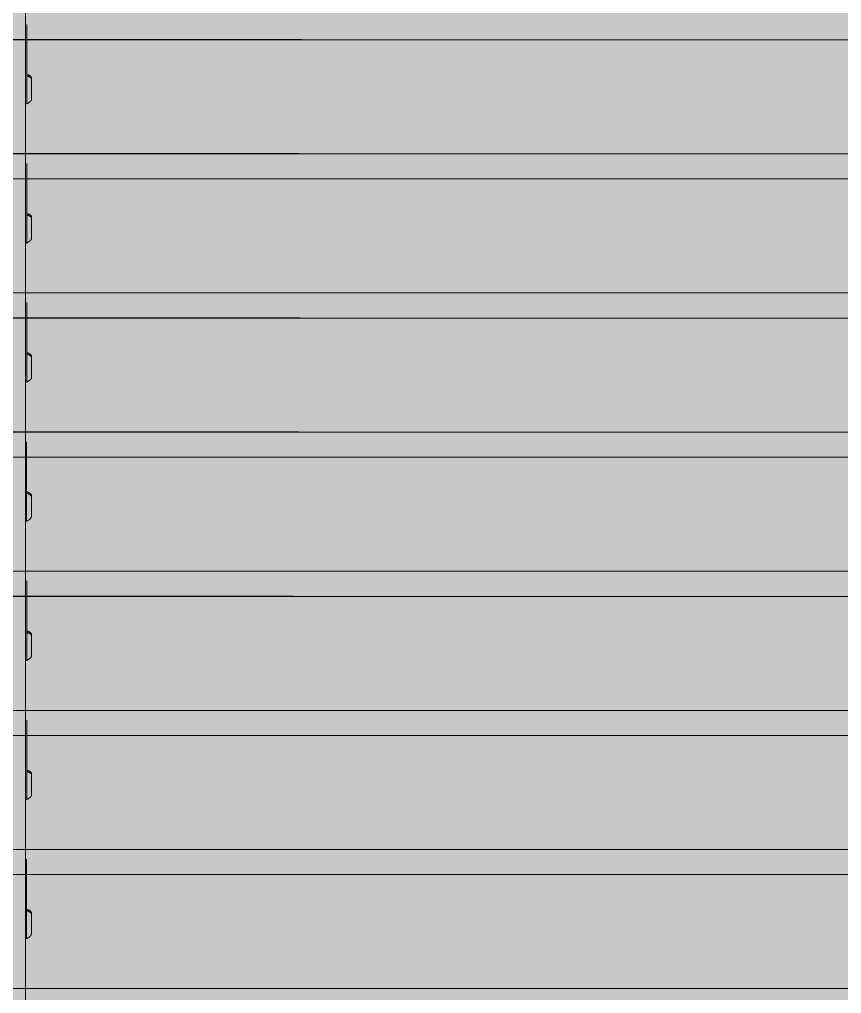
# Model space of a CAD drawing. Header units: millimetres. Extents: x 126 to 12547, y 1644 to 26714.
# Drawn here: x 1104.1 to 1178, y 25696.1 to 25783.6 of the extents above; entities that cross this region are included whole.
import ezdxf

# ---------------------------------------------------------------- set-up
doc = ezdxf.new("R2010")
doc.units = ezdxf.units.MM
doc.layers.add('cono piramide', color=4, linetype='Continuous')
for name, color, linetype, lineweight in [('F_ARREDI_pareti', 1, 'Continuous', 0), ('F_INFISSI', 4, 'Continuous', 5), ('F_MINERAL WALL', 6, 'Continuous', 5), ('F_Tendaggio', 252, 'Continuous', 5), ('F_VETRO', 140, 'Continuous', 5)]:
    doc.layers.add(name, color=color, linetype=linetype, lineweight=lineweight)

# ---------------------------------------------------------------- blocks, each defined once
blk = doc.blocks.new('TENDAGGIO_infisso piccolo_prospetto_fronte')
at = {"layer": 'F_Tendaggio'}
for p, q in [((734476.679, 513879.265), (734718.263, 513879.265)), ((734476.518, 513869.025), (734718.102, 513869.025)), ((734476.662, 513866.768), (734718.246, 513866.768)), ((734476.501, 513856.527), (734718.085, 513856.527)), ((734476.608, 513854.27), (734718.192, 513854.27)), ((734476.447, 513844.03), (734718.031, 513844.03)), ((734476.201, 513841.772), (734717.785, 513841.772)), ((734476.04, 513831.532), (734717.624, 513831.532)), ((734475.967, 513829.274), (734717.551, 513829.274))]:
    blk.add_line(p, q, dxfattribs=at)
for points in [[(734693.523, 513364.895), (734693.523, 514024.902)], [(734693.629, 513880.637), (734693.629, 513873.515)], [(734793.741, 513879.252), (734687.498, 513879.252)], [(734693.629, 513876.145), (734693.677, 513876.131), (734693.724, 513876.115), (734693.763, 513876.1), (734693.782, 513876.093), (734693.8, 513876.085), (734693.818, 513876.077), (734693.835, 513876.069), (734693.851, 513876.061), (734693.867, 513876.052), (734693.883, 513876.044), (734693.897, 513876.035), (734693.912, 513876.026), (734693.925, 513876.017), (734693.938, 513876.008), (734693.951, 513875.999), (734693.963, 513875.99), (734693.974, 513875.98), (734693.979, 513875.976), (734693.984, 513875.971), (734693.989, 513875.966), (734693.994, 513875.961), (734693.999, 513875.956), (734694.003, 513875.951), (734694.008, 513875.946), (734694.012, 513875.941), (734694.016, 513875.936), (734694.02, 513875.931), (734694.023, 513875.926), (734694.027, 513875.921), (734694.03, 513875.916), (734694.033, 513875.911), (734694.036, 513875.906), (734694.039, 513875.901), (734694.042, 513875.896), (734694.044, 513875.891), (734694.047, 513875.886), (734694.049, 513875.881), (734694.051, 513875.875), (734694.053, 513875.87), (734694.054, 513875.865), (734694.056, 513875.86), (734694.057, 513875.855), (734694.058, 513875.849), (734694.059, 513875.844), (734694.06, 513875.839), (734694.061, 513875.833), (734694.061, 513875.828), (734694.061, 513875.823), (734694.061, 513873.949)], [(734694.061, 513875.687), (734694.061, 513875.693), (734694.061, 513875.699), (734694.06, 513875.705), (734694.06, 513875.711), (734694.059, 513875.717), (734694.057, 513875.723), (734694.056, 513875.729), (734694.054, 513875.735), (734694.052, 513875.741), (734694.05, 513875.746), (734694.048, 513875.752), (734694.046, 513875.758), (734694.043, 513875.763), (734694.04, 513875.769), (734694.037, 513875.774), (734694.034, 513875.779), (734694.031, 513875.785), (734694.027, 513875.79), (734694.023, 513875.796), (734694.019, 513875.801), (734694.015, 513875.807), (734694.01, 513875.812), (734694.006, 513875.818), (734694.001, 513875.823), (734693.996, 513875.828), (734693.99, 513875.834), (734693.985, 513875.839), (734693.979, 513875.844), (734693.973, 513875.85), (734693.967, 513875.855), (734693.961, 513875.86), (734693.955, 513875.865), (734693.941, 513875.875), (734693.927, 513875.886), (734693.912, 513875.895), (734693.896, 513875.905), (734693.88, 513875.915), (734693.862, 513875.924), (734693.844, 513875.933), (734693.826, 513875.942), (734693.802, 513875.953), (734693.778, 513875.963), (734693.753, 513875.973), (734693.729, 513875.982), (734693.704, 513875.991), (734693.679, 513875.999), (734693.654, 513876.007), (734693.629, 513876.014)], [(734694.061, 513873.949), (734694.061, 513873.943), (734694.061, 513873.938), (734694.061, 513873.932), (734694.061, 513873.927), (734694.06, 513873.922), (734694.059, 513873.916), (734694.059, 513873.911), (734694.058, 513873.905), (734694.057, 513873.9), (734694.056, 513873.895), (734694.055, 513873.889), (734694.053, 513873.884), (734694.052, 513873.878), (734694.05, 513873.873), (734694.049, 513873.868), (734694.047, 513873.862), (734694.045, 513873.857), (734694.043, 513873.852), (734694.041, 513873.846), (734694.039, 513873.841), (734694.037, 513873.836), (734694.034, 513873.831), (734694.029, 513873.82), (734694.024, 513873.809), (734694.018, 513873.799), (734694.011, 513873.789), (734694.004, 513873.778), (734693.997, 513873.768), (734693.989, 513873.758), (734693.981, 513873.747), (734693.973, 513873.737), (734693.964, 513873.727), (734693.954, 513873.717), (734693.945, 513873.707), (734693.935, 513873.698), (734693.924, 513873.688), (734693.913, 513873.678), (734693.902, 513873.669), (734693.89, 513873.659), (734693.878, 513873.65), (734693.865, 513873.64), (734693.852, 513873.631), (734693.839, 513873.622), (734693.822, 513873.612), (734693.805, 513873.601), (734693.788, 513873.591), (734693.77, 513873.581), (734693.752, 513873.571), (734693.733, 513873.561), (734693.714, 513873.552), (734693.694, 513873.543), (734693.654, 513873.525), (734693.612, 513873.508), (734693.568, 513873.493), (734693.523, 513873.478)], [(734687.392, 513869.012), (734793.74, 513869.012)], [(734693.629, 513868.139), (734693.629, 513861.017)], [(734793.741, 513866.755), (734687.498, 513866.755)], [(734693.629, 513863.647), (734693.677, 513863.633), (734693.724, 513863.617), (734693.763, 513863.603), (734693.782, 513863.595), (734693.8, 513863.587), (734693.818, 513863.579), (734693.835, 513863.571), (734693.851, 513863.563), (734693.867, 513863.555), (734693.883, 513863.546), (734693.897, 513863.538), (734693.912, 513863.529), (734693.925, 513863.52), (734693.938, 513863.511), (734693.951, 513863.501), (734693.963, 513863.492), (734693.974, 513863.483), (734693.979, 513863.478), (734693.984, 513863.473), (734693.989, 513863.468), (734693.994, 513863.463), (734693.999, 513863.458), (734694.003, 513863.454), (734694.008, 513863.449), (734694.012, 513863.444), (734694.016, 513863.439), (734694.02, 513863.434), (734694.023, 513863.429), (734694.027, 513863.424), (734694.03, 513863.419), (734694.033, 513863.414), (734694.036, 513863.408), (734694.039, 513863.403), (734694.042, 513863.398), (734694.044, 513863.393), (734694.047, 513863.388), (734694.049, 513863.383), (734694.051, 513863.378), (734694.053, 513863.372), (734694.054, 513863.367), (734694.056, 513863.362), (734694.057, 513863.357), (734694.058, 513863.352), (734694.059, 513863.346), (734694.06, 513863.341), (734694.061, 513863.336), (734694.061, 513863.33), (734694.061, 513863.325), (734694.061, 513861.451)], [(734694.061, 513863.189), (734694.061, 513863.195), (734694.061, 513863.201), (734694.06, 513863.207), (734694.06, 513863.213), (734694.059, 513863.219), (734694.057, 513863.225), (734694.056, 513863.231), (734694.054, 513863.237), (734694.052, 513863.243), (734694.05, 513863.249), (734694.048, 513863.254), (734694.046, 513863.26), (734694.043, 513863.265), (734694.04, 513863.271), (734694.037, 513863.276), (734694.034, 513863.281), (734694.031, 513863.287), (734694.027, 513863.292), (734694.023, 513863.298), (734694.019, 513863.304), (734694.015, 513863.309), (734694.01, 513863.315), (734694.006, 513863.32), (734694.001, 513863.325), (734693.996, 513863.331), (734693.99, 513863.336), (734693.985, 513863.341), (734693.979, 513863.347), (734693.973, 513863.352), (734693.967, 513863.357), (734693.961, 513863.362), (734693.955, 513863.368), (734693.941, 513863.378), (734693.927, 513863.388), (734693.912, 513863.398), (734693.896, 513863.407), (734693.88, 513863.417), (734693.862, 513863.426), (734693.844, 513863.436), (734693.826, 513863.445), (734693.802, 513863.455), (734693.778, 513863.465), (734693.753, 513863.475), (734693.729, 513863.484), (734693.704, 513863.493), (734693.679, 513863.501), (734693.654, 513863.509), (734693.629, 513863.516)], [(734694.061, 513861.451), (734694.061, 513861.445), (734694.061, 513861.44), (734694.061, 513861.435), (734694.061, 513861.429), (734694.06, 513861.424), (734694.059, 513861.418), (734694.059, 513861.413), (734694.058, 513861.408), (734694.057, 513861.402), (734694.056, 513861.397), (734694.055, 513861.391), (734694.053, 513861.386), (734694.052, 513861.381), (734694.05, 513861.375), (734694.049, 513861.37), (734694.047, 513861.365), (734694.045, 513861.359), (734694.043, 513861.354), (734694.041, 513861.349), (734694.039, 513861.343), (734694.037, 513861.338), (734694.034, 513861.333), (734694.029, 513861.322), (734694.024, 513861.312), (734694.018, 513861.301), (734694.011, 513861.291), (734694.004, 513861.28), (734693.997, 513861.27), (734693.989, 513861.26), (734693.981, 513861.25), (734693.973, 513861.24), (734693.964, 513861.23), (734693.954, 513861.22), (734693.945, 513861.21), (734693.935, 513861.2), (734693.924, 513861.19), (734693.913, 513861.18), (734693.902, 513861.171), (734693.89, 513861.161), (734693.878, 513861.152), (734693.865, 513861.143), (734693.852, 513861.134), (734693.839, 513861.124), (734693.822, 513861.114), (734693.805, 513861.103), (734693.788, 513861.093), (734693.77, 513861.083), (734693.752, 513861.073), (734693.733, 513861.064), (734693.714, 513861.054), (734693.694, 513861.045), (734693.654, 513861.027), (734693.612, 513861.011), (734693.568, 513860.995), (734693.523, 513860.98)], [(734687.392, 513856.514), (734793.74, 513856.514)], [(734693.629, 513855.641), (734693.629, 513848.52)], [(734793.741, 513854.257), (734687.498, 513854.257)], [(734693.629, 513851.15), (734693.677, 513851.135), (734693.724, 513851.12), (734693.763, 513851.105), (734693.782, 513851.097), (734693.8, 513851.09), (734693.818, 513851.082), (734693.835, 513851.074), (734693.851, 513851.065), (734693.867, 513851.057), (734693.883, 513851.048), (734693.897, 513851.04), (734693.912, 513851.031), (734693.925, 513851.022), (734693.938, 513851.013), (734693.951, 513851.004), (734693.963, 513850.994), (734693.974, 513850.985), (734693.979, 513850.98), (734693.984, 513850.975), (734693.989, 513850.97), (734693.994, 513850.966), (734693.999, 513850.961), (734694.003, 513850.956), (734694.008, 513850.951), (734694.012, 513850.946), (734694.016, 513850.941), (734694.02, 513850.936), (734694.023, 513850.931), (734694.027, 513850.926), (734694.03, 513850.921), (734694.033, 513850.916), (734694.036, 513850.911), (734694.039, 513850.906), (734694.042, 513850.901), (734694.044, 513850.895), (734694.047, 513850.89), (734694.049, 513850.885), (734694.051, 513850.88), (734694.053, 513850.875), (734694.054, 513850.869), (734694.056, 513850.864), (734694.057, 513850.859), (734694.058, 513850.854), (734694.059, 513850.849), (734694.06, 513850.843), (734694.061, 513850.838), (734694.061, 513850.833), (734694.061, 513850.827), (734694.061, 513848.953)], [(734694.061, 513850.691), (734694.061, 513850.697), (734694.061, 513850.703), (734694.06, 513850.709), (734694.06, 513850.715), (734694.059, 513850.721), (734694.057, 513850.727), (734694.056, 513850.733), (734694.054, 513850.739), (734694.052, 513850.745), (734694.05, 513850.751), (734694.048, 513850.757), (734694.046, 513850.762), (734694.043, 513850.768), (734694.04, 513850.773), (734694.037, 513850.778), (734694.034, 513850.783), (734694.031, 513850.789), (734694.027, 513850.795), (734694.023, 513850.8), (734694.019, 513850.806), (734694.015, 513850.811), (734694.01, 513850.817), (734694.006, 513850.822), (734694.001, 513850.828), (734693.996, 513850.833), (734693.99, 513850.838), (734693.985, 513850.844), (734693.979, 513850.849), (734693.973, 513850.854), (734693.967, 513850.859), (734693.961, 513850.865), (734693.955, 513850.87), (734693.941, 513850.88), (734693.927, 513850.89), (734693.912, 513850.9), (734693.896, 513850.91), (734693.88, 513850.919), (734693.862, 513850.929), (734693.844, 513850.938), (734693.826, 513850.947), (734693.802, 513850.958), (734693.778, 513850.968), (734693.753, 513850.977), (734693.729, 513850.987), (734693.704, 513850.995), (734693.679, 513851.004), (734693.654, 513851.011), (734693.629, 513851.019)], [(734694.061, 513848.953), (734694.061, 513848.948), (734694.061, 513848.942), (734694.061, 513848.937), (734694.061, 513848.932), (734694.06, 513848.926), (734694.059, 513848.921), (734694.059, 513848.915), (734694.058, 513848.91), (734694.057, 513848.905), (734694.056, 513848.899), (734694.055, 513848.894), (734694.053, 513848.888), (734694.052, 513848.883), (734694.05, 513848.878), (734694.049, 513848.872), (734694.047, 513848.867), (734694.045, 513848.862), (734694.043, 513848.856), (734694.041, 513848.851), (734694.039, 513848.846), (734694.037, 513848.84), (734694.034, 513848.835), (734694.029, 513848.824), (734694.024, 513848.814), (734694.018, 513848.803), (734694.011, 513848.793), (734694.004, 513848.783), (734693.997, 513848.772), (734693.989, 513848.762), (734693.981, 513848.752), (734693.973, 513848.742), (734693.964, 513848.732), (734693.954, 513848.722), (734693.945, 513848.712), (734693.935, 513848.702), (734693.924, 513848.692), (734693.913, 513848.683), (734693.902, 513848.673), (734693.89, 513848.664), (734693.878, 513848.654), (734693.865, 513848.645), (734693.852, 513848.636), (734693.839, 513848.627), (734693.822, 513848.616), (734693.805, 513848.606), (734693.788, 513848.595), (734693.77, 513848.585), (734693.752, 513848.576), (734693.733, 513848.566), (734693.714, 513848.557), (734693.694, 513848.547), (734693.654, 513848.53), (734693.612, 513848.513), (734693.568, 513848.497), (734693.523, 513848.482)], [(734687.392, 513844.017), (734793.74, 513844.017)], [(734693.608, 513843.143), (734693.608, 513836.021)], [(734793.721, 513841.759), (734687.478, 513841.759)], [(734693.608, 513838.652), (734693.657, 513838.637), (734693.703, 513838.621), (734693.742, 513838.607), (734693.761, 513838.599), (734693.779, 513838.591), (734693.797, 513838.584), (734693.814, 513838.575), (734693.831, 513838.567), (734693.847, 513838.559), (734693.862, 513838.55), (734693.877, 513838.542), (734693.891, 513838.533), (734693.905, 513838.524), (734693.918, 513838.515), (734693.93, 513838.506), (734693.942, 513838.496), (734693.953, 513838.487), (734693.959, 513838.482), (734693.964, 513838.477), (734693.969, 513838.472), (734693.974, 513838.467), (734693.978, 513838.463), (734693.983, 513838.458), (734693.987, 513838.453), (734693.991, 513838.448), (734693.995, 513838.443), (734693.999, 513838.438), (734694.003, 513838.433), (734694.006, 513838.428), (734694.01, 513838.423), (734694.013, 513838.418), (734694.016, 513838.413), (734694.019, 513838.408), (734694.021, 513838.402), (734694.024, 513838.397), (734694.026, 513838.392), (734694.028, 513838.387), (734694.03, 513838.382), (734694.032, 513838.377), (734694.034, 513838.371), (734694.035, 513838.366), (734694.037, 513838.361), (734694.038, 513838.356), (734694.039, 513838.35), (734694.04, 513838.345), (734694.04, 513838.34), (734694.041, 513838.335), (734694.041, 513838.329), (734694.041, 513836.455)], [(734694.041, 513838.193), (734694.041, 513838.199), (734694.04, 513838.205), (734694.04, 513838.211), (734694.039, 513838.217), (734694.038, 513838.223), (734694.037, 513838.229), (734694.035, 513838.235), (734694.034, 513838.241), (734694.032, 513838.247), (734694.03, 513838.253), (734694.028, 513838.258), (734694.025, 513838.264), (734694.023, 513838.27), (734694.02, 513838.275), (734694.017, 513838.28), (734694.014, 513838.285), (734694.01, 513838.291), (734694.007, 513838.297), (734694.003, 513838.302), (734693.999, 513838.308), (734693.994, 513838.313), (734693.99, 513838.319), (734693.985, 513838.324), (734693.98, 513838.33), (734693.975, 513838.335), (734693.97, 513838.34), (734693.964, 513838.346), (734693.959, 513838.351), (734693.953, 513838.356), (734693.947, 513838.361), (734693.941, 513838.367), (734693.934, 513838.372), (734693.921, 513838.382), (734693.906, 513838.392), (734693.891, 513838.402), (734693.876, 513838.412), (734693.859, 513838.421), (734693.842, 513838.43), (734693.824, 513838.44), (734693.805, 513838.449), (734693.781, 513838.459), (734693.757, 513838.47), (734693.733, 513838.479), (734693.708, 513838.489), (734693.684, 513838.497), (734693.659, 513838.506), (734693.634, 513838.513), (734693.608, 513838.521)], [(734694.041, 513836.455), (734694.041, 513836.45), (734694.041, 513836.444), (734694.04, 513836.439), (734694.04, 513836.433), (734694.04, 513836.428), (734694.039, 513836.423), (734694.038, 513836.417), (734694.037, 513836.412), (734694.036, 513836.406), (734694.035, 513836.401), (734694.034, 513836.396), (734694.033, 513836.39), (734694.031, 513836.385), (734694.03, 513836.38), (734694.028, 513836.374), (734694.026, 513836.369), (734694.025, 513836.363), (734694.023, 513836.358), (734694.021, 513836.353), (734694.018, 513836.348), (734694.016, 513836.342), (734694.014, 513836.337), (734694.009, 513836.326), (734694.003, 513836.316), (734693.997, 513836.305), (734693.991, 513836.295), (734693.984, 513836.285), (734693.977, 513836.274), (734693.969, 513836.264), (734693.961, 513836.254), (734693.952, 513836.244), (734693.943, 513836.234), (734693.934, 513836.224), (734693.924, 513836.214), (734693.914, 513836.204), (734693.903, 513836.194), (734693.892, 513836.185), (734693.881, 513836.175), (734693.869, 513836.166), (734693.857, 513836.156), (734693.845, 513836.147), (734693.832, 513836.138), (734693.818, 513836.129), (734693.802, 513836.118), (734693.785, 513836.108), (734693.767, 513836.097), (734693.75, 513836.087), (734693.731, 513836.077), (734693.713, 513836.068), (734693.693, 513836.058), (734693.674, 513836.049), (734693.633, 513836.032), (734693.591, 513836.015), (734693.548, 513835.999), (734693.503, 513835.984)], [(734687.372, 513831.518), (734793.72, 513831.518)], [(734693.629, 513830.646), (734693.629, 513823.524)], [(734793.741, 513829.261), (734687.498, 513829.261)], [(734693.523, 513827.233), (734693.523, 513827.333)], [(734693.629, 513826.154), (734693.677, 513826.14), (734693.724, 513826.124), (734693.763, 513826.109), (734693.782, 513826.102), (734693.8, 513826.094), (734693.818, 513826.086), (734693.835, 513826.078), (734693.851, 513826.07), (734693.867, 513826.061), (734693.883, 513826.053), (734693.897, 513826.044), (734693.912, 513826.035), (734693.925, 513826.027), (734693.938, 513826.017), (734693.951, 513826.008), (734693.963, 513825.999), (734693.974, 513825.989), (734693.979, 513825.985), (734693.984, 513825.98), (734693.989, 513825.975), (734693.994, 513825.97), (734693.999, 513825.965), (734694.003, 513825.96), (734694.008, 513825.955), (734694.012, 513825.95), (734694.016, 513825.945), (734694.02, 513825.94), (734694.023, 513825.935), (734694.027, 513825.93), (734694.03, 513825.925), (734694.033, 513825.92), (734694.036, 513825.915), (734694.039, 513825.91), (734694.042, 513825.905), (734694.044, 513825.9), (734694.047, 513825.895), (734694.049, 513825.89), (734694.051, 513825.884), (734694.053, 513825.879), (734694.054, 513825.874), (734694.056, 513825.869), (734694.057, 513825.864), (734694.058, 513825.858), (734694.059, 513825.853), (734694.06, 513825.848), (734694.061, 513825.843), (734694.061, 513825.837), (734694.061, 513825.832), (734694.061, 513823.958)], [(734694.061, 513825.696), (734694.061, 513825.702), (734694.061, 513825.708), (734694.06, 513825.714), (734694.06, 513825.72), (734694.059, 513825.726), (734694.057, 513825.732), (734694.056, 513825.738), (734694.054, 513825.744), (734694.052, 513825.75), (734694.05, 513825.755), (734694.048, 513825.761), (734694.046, 513825.767), (734694.043, 513825.772), (734694.04, 513825.778), (734694.037, 513825.783), (734694.034, 513825.788), (734694.031, 513825.794), (734694.027, 513825.799), (734694.023, 513825.805), (734694.019, 513825.81), (734694.015, 513825.816), (734694.01, 513825.821), (734694.006, 513825.827), (734694.001, 513825.832), (734693.996, 513825.838), (734693.99, 513825.843), (734693.985, 513825.848), (734693.979, 513825.853), (734693.973, 513825.859), (734693.967, 513825.864), (734693.961, 513825.869), (734693.955, 513825.874), (734693.941, 513825.884), (734693.927, 513825.895), (734693.912, 513825.904), (734693.896, 513825.914), (734693.88, 513825.924), (734693.862, 513825.933), (734693.844, 513825.942), (734693.826, 513825.951), (734693.802, 513825.962), (734693.778, 513825.972), (734693.753, 513825.982), (734693.729, 513825.991), (734693.704, 513826), (734693.679, 513826.008), (734693.654, 513826.016), (734693.629, 513826.023)], [(734694.061, 513823.958), (734694.061, 513823.952), (734694.061, 513823.947), (734694.061, 513823.941), (734694.061, 513823.936), (734694.06, 513823.931), (734694.059, 513823.925), (734694.059, 513823.92), (734694.058, 513823.914), (734694.057, 513823.909), (734694.056, 513823.904), (734694.055, 513823.898), (734694.053, 513823.893), (734694.052, 513823.888), (734694.05, 513823.882), (734694.049, 513823.877), (734694.047, 513823.871), (734694.045, 513823.866), (734694.043, 513823.861), (734694.041, 513823.855), (734694.039, 513823.85), (734694.037, 513823.845), (734694.034, 513823.84), (734694.029, 513823.829), (734694.024, 513823.818), (734694.018, 513823.808), (734694.011, 513823.798), (734694.004, 513823.787), (734693.997, 513823.777), (734693.989, 513823.767), (734693.981, 513823.756), (734693.973, 513823.746), (734693.964, 513823.736), (734693.954, 513823.726), (734693.945, 513823.716), (734693.935, 513823.707), (734693.924, 513823.697), (734693.913, 513823.687), (734693.902, 513823.678), (734693.89, 513823.668), (734693.878, 513823.659), (734693.865, 513823.649), (734693.852, 513823.64), (734693.839, 513823.631), (734693.822, 513823.621), (734693.805, 513823.61), (734693.788, 513823.6), (734693.77, 513823.59), (734693.752, 513823.58), (734693.733, 513823.57), (734693.714, 513823.561), (734693.694, 513823.552), (734693.654, 513823.534), (734693.612, 513823.517), (734693.568, 513823.502), (734693.523, 513823.487)], [(734687.392, 513819.021), (734793.74, 513819.021)], [(734693.629, 513818.148), (734693.629, 513811.026)], [(734793.741, 513816.764), (734687.498, 513816.764)], [(734693.629, 513813.656), (734693.677, 513813.642), (734693.724, 513813.626), (734693.763, 513813.612), (734693.782, 513813.604), (734693.8, 513813.596), (734693.818, 513813.588), (734693.835, 513813.58), (734693.851, 513813.572), (734693.867, 513813.564), (734693.883, 513813.555), (734693.897, 513813.547), (734693.912, 513813.538), (734693.925, 513813.529), (734693.938, 513813.52), (734693.951, 513813.51), (734693.963, 513813.501), (734693.974, 513813.492), (734693.979, 513813.487), (734693.984, 513813.482), (734693.989, 513813.477), (734693.994, 513813.472), (734693.999, 513813.467), (734694.003, 513813.463), (734694.008, 513813.458), (734694.012, 513813.453), (734694.016, 513813.448), (734694.02, 513813.443), (734694.023, 513813.438), (734694.027, 513813.433), (734694.03, 513813.428), (734694.033, 513813.423), (734694.036, 513813.417), (734694.039, 513813.412), (734694.042, 513813.407), (734694.044, 513813.402), (734694.047, 513813.397), (734694.049, 513813.392), (734694.051, 513813.387), (734694.053, 513813.381), (734694.054, 513813.376), (734694.056, 513813.371), (734694.057, 513813.366), (734694.058, 513813.361), (734694.059, 513813.355), (734694.06, 513813.35), (734694.061, 513813.345), (734694.061, 513813.339), (734694.061, 513813.334), (734694.061, 513811.46)], [(734694.061, 513813.198), (734694.061, 513813.204), (734694.061, 513813.21), (734694.06, 513813.216), (734694.06, 513813.222), (734694.059, 513813.228), (734694.057, 513813.234), (734694.056, 513813.24), (734694.054, 513813.246), (734694.052, 513813.252), (734694.05, 513813.258), (734694.048, 513813.263), (734694.046, 513813.269), (734694.043, 513813.274), (734694.04, 513813.28), (734694.037, 513813.285), (734694.034, 513813.29), (734694.031, 513813.296), (734694.027, 513813.301), (734694.023, 513813.307), (734694.019, 513813.313), (734694.015, 513813.318), (734694.01, 513813.324), (734694.006, 513813.329), (734694.001, 513813.334), (734693.996, 513813.34), (734693.99, 513813.345), (734693.985, 513813.35), (734693.979, 513813.356), (734693.973, 513813.361), (734693.967, 513813.366), (734693.961, 513813.371), (734693.955, 513813.377), (734693.941, 513813.387), (734693.927, 513813.397), (734693.912, 513813.407), (734693.896, 513813.416), (734693.88, 513813.426), (734693.862, 513813.435), (734693.844, 513813.445), (734693.826, 513813.454), (734693.802, 513813.464), (734693.778, 513813.475), (734693.753, 513813.484), (734693.729, 513813.493), (734693.704, 513813.502), (734693.679, 513813.51), (734693.654, 513813.518), (734693.629, 513813.525)], [(734694.061, 513811.46), (734694.061, 513811.455), (734694.061, 513811.449), (734694.061, 513811.444), (734694.061, 513811.438), (734694.06, 513811.433), (734694.059, 513811.427), (734694.059, 513811.422), (734694.058, 513811.417), (734694.057, 513811.411), (734694.056, 513811.406), (734694.055, 513811.401), (734694.053, 513811.395), (734694.052, 513811.39), (734694.05, 513811.384), (734694.049, 513811.379), (734694.047, 513811.374), (734694.045, 513811.368), (734694.043, 513811.363), (734694.041, 513811.358), (734694.039, 513811.352), (734694.037, 513811.347), (734694.034, 513811.342), (734694.029, 513811.331), (734694.024, 513811.321), (734694.018, 513811.31), (734694.011, 513811.3), (734694.004, 513811.289), (734693.997, 513811.279), (734693.989, 513811.269), (734693.981, 513811.259), (734693.973, 513811.249), (734693.964, 513811.239), (734693.954, 513811.229), (734693.945, 513811.219), (734693.935, 513811.209), (734693.924, 513811.199), (734693.913, 513811.189), (734693.902, 513811.18), (734693.89, 513811.17), (734693.878, 513811.161), (734693.865, 513811.152), (734693.852, 513811.143), (734693.839, 513811.133), (734693.822, 513811.123), (734693.805, 513811.112), (734693.788, 513811.102), (734693.77, 513811.092), (734693.752, 513811.082), (734693.733, 513811.073), (734693.714, 513811.063), (734693.694, 513811.054), (734693.654, 513811.036), (734693.612, 513811.02), (734693.568, 513811.004), (734693.523, 513810.989)], [(734687.392, 513806.523), (734793.74, 513806.523)], [(734693.608, 513805.65), (734693.608, 513798.528)], [(734793.721, 513804.266), (734687.478, 513804.266)], [(734693.608, 513801.158), (734693.657, 513801.144), (734693.703, 513801.128), (734693.742, 513801.114), (734693.761, 513801.106), (734693.779, 513801.098), (734693.797, 513801.09), (734693.814, 513801.082), (734693.831, 513801.074), (734693.847, 513801.066), (734693.862, 513801.057), (734693.877, 513801.048), (734693.891, 513801.04), (734693.905, 513801.031), (734693.918, 513801.022), (734693.93, 513801.012), (734693.942, 513801.003), (734693.953, 513800.994), (734693.959, 513800.989), (734693.964, 513800.984), (734693.969, 513800.979), (734693.974, 513800.974), (734693.978, 513800.969), (734693.983, 513800.964), (734693.987, 513800.96), (734693.991, 513800.955), (734693.995, 513800.95), (734693.999, 513800.945), (734694.003, 513800.94), (734694.006, 513800.935), (734694.01, 513800.93), (734694.013, 513800.924), (734694.016, 513800.919), (734694.019, 513800.914), (734694.021, 513800.909), (734694.024, 513800.904), (734694.026, 513800.899), (734694.028, 513800.894), (734694.03, 513800.889), (734694.032, 513800.883), (734694.034, 513800.878), (734694.035, 513800.873), (734694.037, 513800.868), (734694.038, 513800.862), (734694.039, 513800.857), (734694.04, 513800.852), (734694.04, 513800.847), (734694.041, 513800.841), (734694.041, 513800.836), (734694.041, 513798.962)], [(734694.041, 513800.7), (734694.041, 513800.706), (734694.04, 513800.712), (734694.04, 513800.718), (734694.039, 513800.724), (734694.038, 513800.73), (734694.037, 513800.736), (734694.035, 513800.742), (734694.034, 513800.748), (734694.032, 513800.754), (734694.03, 513800.76), (734694.028, 513800.765), (734694.025, 513800.771), (734694.023, 513800.776), (734694.02, 513800.782), (734694.017, 513800.787), (734694.014, 513800.792), (734694.01, 513800.798), (734694.007, 513800.803), (734694.003, 513800.809), (734693.999, 513800.814), (734693.994, 513800.82), (734693.99, 513800.825), (734693.985, 513800.831), (734693.98, 513800.836), (734693.975, 513800.842), (734693.97, 513800.847), (734693.964, 513800.852), (734693.959, 513800.858), (734693.953, 513800.863), (734693.947, 513800.868), (734693.941, 513800.873), (734693.934, 513800.878), (734693.921, 513800.889), (734693.906, 513800.899), (734693.891, 513800.909), (734693.876, 513800.918), (734693.859, 513800.928), (734693.842, 513800.937), (734693.824, 513800.946), (734693.805, 513800.955), (734693.781, 513800.966), (734693.757, 513800.976), (734693.733, 513800.986), (734693.708, 513800.995), (734693.684, 513801.004), (734693.659, 513801.012), (734693.634, 513801.02), (734693.608, 513801.027)], [(734694.041, 513798.962), (734694.041, 513798.956), (734694.041, 513798.951), (734694.04, 513798.946), (734694.04, 513798.94), (734694.04, 513798.935), (734694.039, 513798.929), (734694.038, 513798.924), (734694.037, 513798.919), (734694.036, 513798.913), (734694.035, 513798.908), (734694.034, 513798.902), (734694.033, 513798.897), (734694.031, 513798.892), (734694.03, 513798.886), (734694.028, 513798.881), (734694.026, 513798.876), (734694.025, 513798.87), (734694.023, 513798.865), (734694.021, 513798.86), (734694.018, 513798.854), (734694.016, 513798.849), (734694.014, 513798.844), (734694.009, 513798.833), (734694.003, 513798.823), (734693.997, 513798.812), (734693.991, 513798.802), (734693.984, 513798.791), (734693.977, 513798.781), (734693.969, 513798.771), (734693.961, 513798.761), (734693.952, 513798.75), (734693.943, 513798.74), (734693.934, 513798.73), (734693.924, 513798.721), (734693.914, 513798.711), (734693.903, 513798.701), (734693.892, 513798.691), (734693.881, 513798.682), (734693.869, 513798.672), (734693.857, 513798.663), (734693.845, 513798.654), (734693.832, 513798.644), (734693.818, 513798.635), (734693.802, 513798.625), (734693.785, 513798.614), (734693.767, 513798.604), (734693.75, 513798.594), (734693.731, 513798.584), (734693.713, 513798.575), (734693.693, 513798.565), (734693.674, 513798.556), (734693.633, 513798.538), (734693.591, 513798.522), (734693.548, 513798.506), (734693.503, 513798.491)], [(734687.372, 513794.025), (734793.72, 513794.025)]]:
    blk.add_lwpolyline(points, dxfattribs=at)
blk = doc.blocks.new('INFISSO L.400 MM_prospetto_fronte')
at = {"layer": 'F_VETRO', "transparency": 33554579}
h = blk.add_hatch(color=153, dxfattribs=at)
h.dxf.hatch_style = 1
h.set_gradient(color1=(102, 153, 204), color2=(251, 252, 254), rotation=45, one_color=1, tint=0.994624)
h.paths.add_polyline_path([(-15858.477, 12715.626), (-16258.477, 12715.626), (-16258.477, 11495.626), (-15858.477, 11495.626)])
blk = doc.blocks.new('RIV.to_pareti e soffitto_slider_armadiature_camera master_sez.......')
at = {"layer": 'F_INFISSI', "true_color": 0x636466}
h = blk.add_hatch(color=251, dxfattribs=at)
h.dxf.hatch_style = 1
h.paths.add_polyline_path([(734352.116, 514201.277), (734352.116, 512921.277), (734812.116, 512921.277), (734812.116, 514201.277)])
h.paths.add_polyline_path([(734382.116, 514171.277), (734782.116, 514171.277), (734782.116, 512951.277), (734382.116, 512951.277)], flags=16)
at = {"layer": 'F_MINERAL WALL', "true_color": 0x636466, "transparency": 33554559}
h = blk.add_hatch(dxfattribs=at)
h.set_pattern_fill('AR-SAND', color=251)
h.set_pattern_definition([(37.5, (2500, 0), (-1.6000313, 48.9413237), [0, -38.608, 0, -43.18, 0, -41.275]), (7.5, (2500, 0), (44.9523283, 71.68251), [0, -20.828, 0, -34.798, 0, -13.335]), (327.5, (2468.76, 0), (79.099237, 0.1437185), [0, -12.7, 0, -45.72, 0, -59.69]), (317.5, (2468.76, 0), (76.355645, 22.2929323), [0, -6.35, 0, -29.972, 0, -34.29])])
h.paths.add_polyline_path([(733693.124, 514601.278), (733693.124, 512521.278), (734878.124, 512521.278), (734878.124, 514601.278)])
h.paths.add_polyline_path([(734822.116, 514211.277), (734822.116, 512911.277), (734342.116, 512911.277), (734342.116, 514211.277)], flags=16)
at = {"color": 1}
blk.add_blockref('INFISSO L.400 MM_prospetto_fronte', (750640.594, 501455.651), dxfattribs=at)
at = {"layer": 'cono piramide', "color": 2, "lineweight": 5}
blk.add_blockref('TENDAGGIO_infisso piccolo_prospetto_fronte', (-21.487, -10.001), dxfattribs=at)

msp = doc.modelspace()

# ---------------------------------------------------------------- block references
at = {"layer": 'F_ARREDI_pareti', "color": 2, "lineweight": 5}
msp.add_blockref('RIV.to_pareti e soffitto_slider_armadiature_camera master_sez.......', (-733567.336, -488087.481), dxfattribs=at)

doc.saveas('drawing.dxf')
